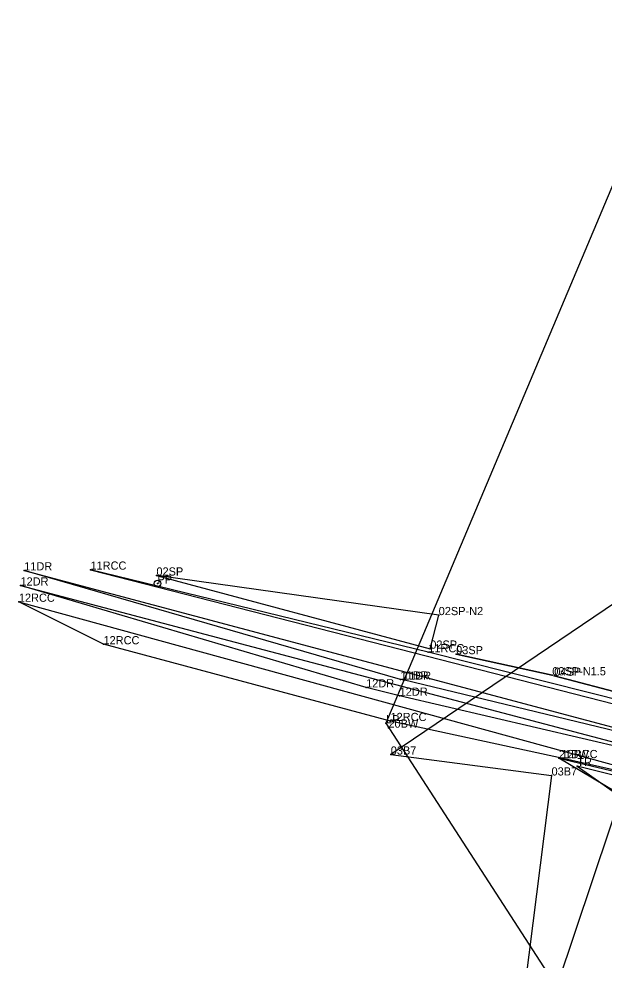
# Model space of a CAD drawing. Extents: x 236232 to 236391, y 2630445 to 2630682.
# Drawn here: x 236238.7 to 236274.5, y 2630496 to 2630553.6 of the extents above; entities that cross this region are included whole.
import ezdxf

# ---------------------------------------------------------------- set-up
doc = ezdxf.new("R2010")
doc.units = 0
for name, color, linetype in [('02SP', 70, 'CONTINUOUS'), ('03B7', 10, 'CONTINUOUS'), ('03SP', 70, 'CONTINUOUS'), ('04SP', 70, 'CONTINUOUS'), ('11DR', 130, 'CONTINUOUS'), ('11RCC', 8, 'CONTINUOUS'), ('12DR', 130, 'CONTINUOUS'), ('12RCC', 8, 'CONTINUOUS'), ('20BW', 11, 'CONTINUOUS'), ('21BW', 11, 'CONTINUOUS'), ('LP', 210, 'CONTINUOUS'), ('PP', 211, 'CONTINUOUS'), ('TR', 80, 'CONTINUOUS')]:
    doc.layers.add(name, color=color, linetype=linetype)

msp = doc.modelspace()

# ---------------------------------------------------------------- linework, layer by layer
at = {"layer": '02SP'}
for p, q in [((236247.062, 2630519.607), (236263.761, 2630515.146)), ((236264.274, 2630517.193), (236247.062, 2630519.607)), ((236263.761, 2630515.146), (236264.274, 2630517.193))]:
    msp.add_line(p, q, dxfattribs=at)
for p in [(236247.062, 2630519.607), (236264.274, 2630517.193), (236263.761, 2630515.146)]:
    msp.add_point(p, dxfattribs=at)
at = {"layer": '03B7'}
for p, q in [((236268.345, 2630485.21), (236289.427, 2630548.082)), ((236286.54, 2630525.733), (236261.351, 2630508.686)), ((236261.351, 2630508.686), (236271.154, 2630507.411)), ((236271.154, 2630507.411), (236268.345, 2630485.21))]:
    msp.add_line(p, q, dxfattribs=at)
for p in [(236261.351, 2630508.686), (236271.154, 2630507.411)]:
    msp.add_point(p, dxfattribs=at)
at = {"layer": '03SP'}
for p, q in [((236265.338, 2630514.807), (236271.199, 2630513.521)), ((236271.199, 2630513.521), (236265.338, 2630514.807))]:
    msp.add_line(p, q, dxfattribs=at)
for p in [(236265.338, 2630514.807), (236271.199, 2630513.521)]:
    msp.add_point(p, dxfattribs=at)
at = {"layer": '04SP'}
for p, q in [((236271.321, 2630513.495), (236277.292, 2630511.909)), ((236277.292, 2630511.909), (236271.321, 2630513.495))]:
    msp.add_line(p, q, dxfattribs=at)
msp.add_point((236271.321, 2630513.495), dxfattribs=at)
at = {"layer": '11DR'}
for p, q in [((236261.942, 2630513.269), (236239.001, 2630519.921)), ((236239.001, 2630519.921), (236283.018, 2630508.186)), ((236262.102, 2630513.251), (236261.942, 2630513.269)), ((236283.018, 2630508.186), (236262.102, 2630513.251))]:
    msp.add_line(p, q, dxfattribs=at)
for p in [(236239.001, 2630519.921), (236261.942, 2630513.269), (236262.102, 2630513.251)]:
    msp.add_point(p, dxfattribs=at)
at = {"layer": '11RCC'}
for p, q in [((236263.64, 2630514.925), (236243.042, 2630519.965)), ((236243.042, 2630519.965), (236284.982, 2630509.19)), ((236281.042, 2630510.545), (236263.64, 2630514.925))]:
    msp.add_line(p, q, dxfattribs=at)
for p in [(236243.042, 2630519.965), (236263.64, 2630514.925)]:
    msp.add_point(p, dxfattribs=at)
at = {"layer": '12DR'}
for p, q in [((236259.849, 2630512.785), (236238.772, 2630518.998)), ((236238.772, 2630518.998), (236282.411, 2630507.474)), ((236261.894, 2630512.276), (236259.849, 2630512.785)), ((236282.411, 2630507.474), (236261.894, 2630512.276))]:
    msp.add_line(p, q, dxfattribs=at)
for p in [(236238.772, 2630518.998), (236259.849, 2630512.785), (236261.894, 2630512.276)]:
    msp.add_point(p, dxfattribs=at)
at = {"layer": '12RCC'}
for p, q in [((236243.835, 2630515.413), (236238.676, 2630518.007)), ((236238.676, 2630518.007), (236282.112, 2630506.092)), ((236261.336, 2630510.732), (236243.835, 2630515.413)), ((236271.77, 2630508.47), (236261.336, 2630510.732)), ((236282.112, 2630506.092), (236271.77, 2630508.47))]:
    msp.add_line(p, q, dxfattribs=at)
for p in [(236238.676, 2630518.007), (236243.835, 2630515.413), (236261.336, 2630510.732), (236271.77, 2630508.47)]:
    msp.add_point(p, dxfattribs=at)
at = {"layer": '20BW'}
msp.add_line((236261.21, 2630510.327), (236261.21, 2630510.327), dxfattribs=at)
msp.add_point((236261.21, 2630510.327), dxfattribs=at)
at = {"layer": '21BW'}
for p, q in [((236271.601, 2630508.462), (236275.535, 2630507.535)), ((236321.838, 2630478.544), (236271.601, 2630508.462))]:
    msp.add_line(p, q, dxfattribs=at)
msp.add_point((236271.601, 2630508.462), dxfattribs=at)
at = {"layer": 'LP'}
for p, q in [((236281.888, 2630560.103), (236261.06, 2630510.596)), ((236261.06, 2630510.596), (236279.07, 2630482.735))]:
    msp.add_line(p, q, dxfattribs=at)
msp.add_point((236261.06, 2630510.596), dxfattribs=at)
at = {"layer": 'PP'}
msp.add_circle((236247.127, 2630519.121), 0.2, dxfattribs=at)
msp.add_point((236247.127, 2630519.121), dxfattribs=at)
at = {"layer": 'TR'}
for p, q in [((236277.877, 2630506.689), (236272.727, 2630507.982)), ((236272.727, 2630507.982), (236281.075, 2630502.033))]:
    msp.add_line(p, q, dxfattribs=at)
msp.add_point((236272.727, 2630507.982), dxfattribs=at)

# ---------------------------------------------------------------- texts
at = {"layer": '02SP'}
for s, p in [('02SP', (236247.062, 2630519.607)), ('02SP-N2', (236264.274, 2630517.193)), ('02SP', (236263.761, 2630515.146))]:
    msp.add_text(s, height=0.5, dxfattribs=at).set_placement(p)
at = {"layer": '03B7'}
for p in [(236261.351, 2630508.686), (236271.154, 2630507.411)]:
    msp.add_text('03B7', height=0.5, dxfattribs=at).set_placement(p)
at = {"layer": '03SP'}
for s, p in [('03SP', (236265.338, 2630514.807)), ('03SP-N1.5', (236271.199, 2630513.521))]:
    msp.add_text(s, height=0.5, dxfattribs=at).set_placement(p)
at = {"layer": '04SP'}
msp.add_text('04SP', height=0.5, dxfattribs=at).set_placement((236271.321, 2630513.495))
at = {"layer": '11DR'}
for p in [(236239.001, 2630519.921), (236261.942, 2630513.269), (236262.102, 2630513.251)]:
    msp.add_text('11DR', height=0.5, dxfattribs=at).set_placement(p)
at = {"layer": '11RCC'}
for p in [(236243.042, 2630519.965), (236263.64, 2630514.925)]:
    msp.add_text('11RCC', height=0.5, dxfattribs=at).set_placement(p)
at = {"layer": '12DR'}
for p in [(236238.772, 2630518.998), (236259.849, 2630512.785), (236261.894, 2630512.276)]:
    msp.add_text('12DR', height=0.5, dxfattribs=at).set_placement(p)
at = {"layer": '12RCC'}
for p in [(236238.676, 2630518.007), (236243.835, 2630515.413), (236261.336, 2630510.732), (236271.77, 2630508.47)]:
    msp.add_text('12RCC', height=0.5, dxfattribs=at).set_placement(p)
at = {"layer": '20BW'}
msp.add_text('20BW', height=0.5, dxfattribs=at).set_placement((236261.21, 2630510.327))
at = {"layer": '21BW'}
msp.add_text('21BW', height=0.5, dxfattribs=at).set_placement((236271.601, 2630508.462))
at = {"layer": 'LP'}
msp.add_text('LP', height=0.5, dxfattribs=at).set_placement((236261.06, 2630510.596))
at = {"layer": 'PP'}
msp.add_text('PP', height=0.5, dxfattribs=at).set_placement((236247.127, 2630519.121))
at = {"layer": 'TR'}
msp.add_text('TR', height=0.5, dxfattribs=at).set_placement((236272.727, 2630507.982))

doc.saveas('drawing.dxf')
